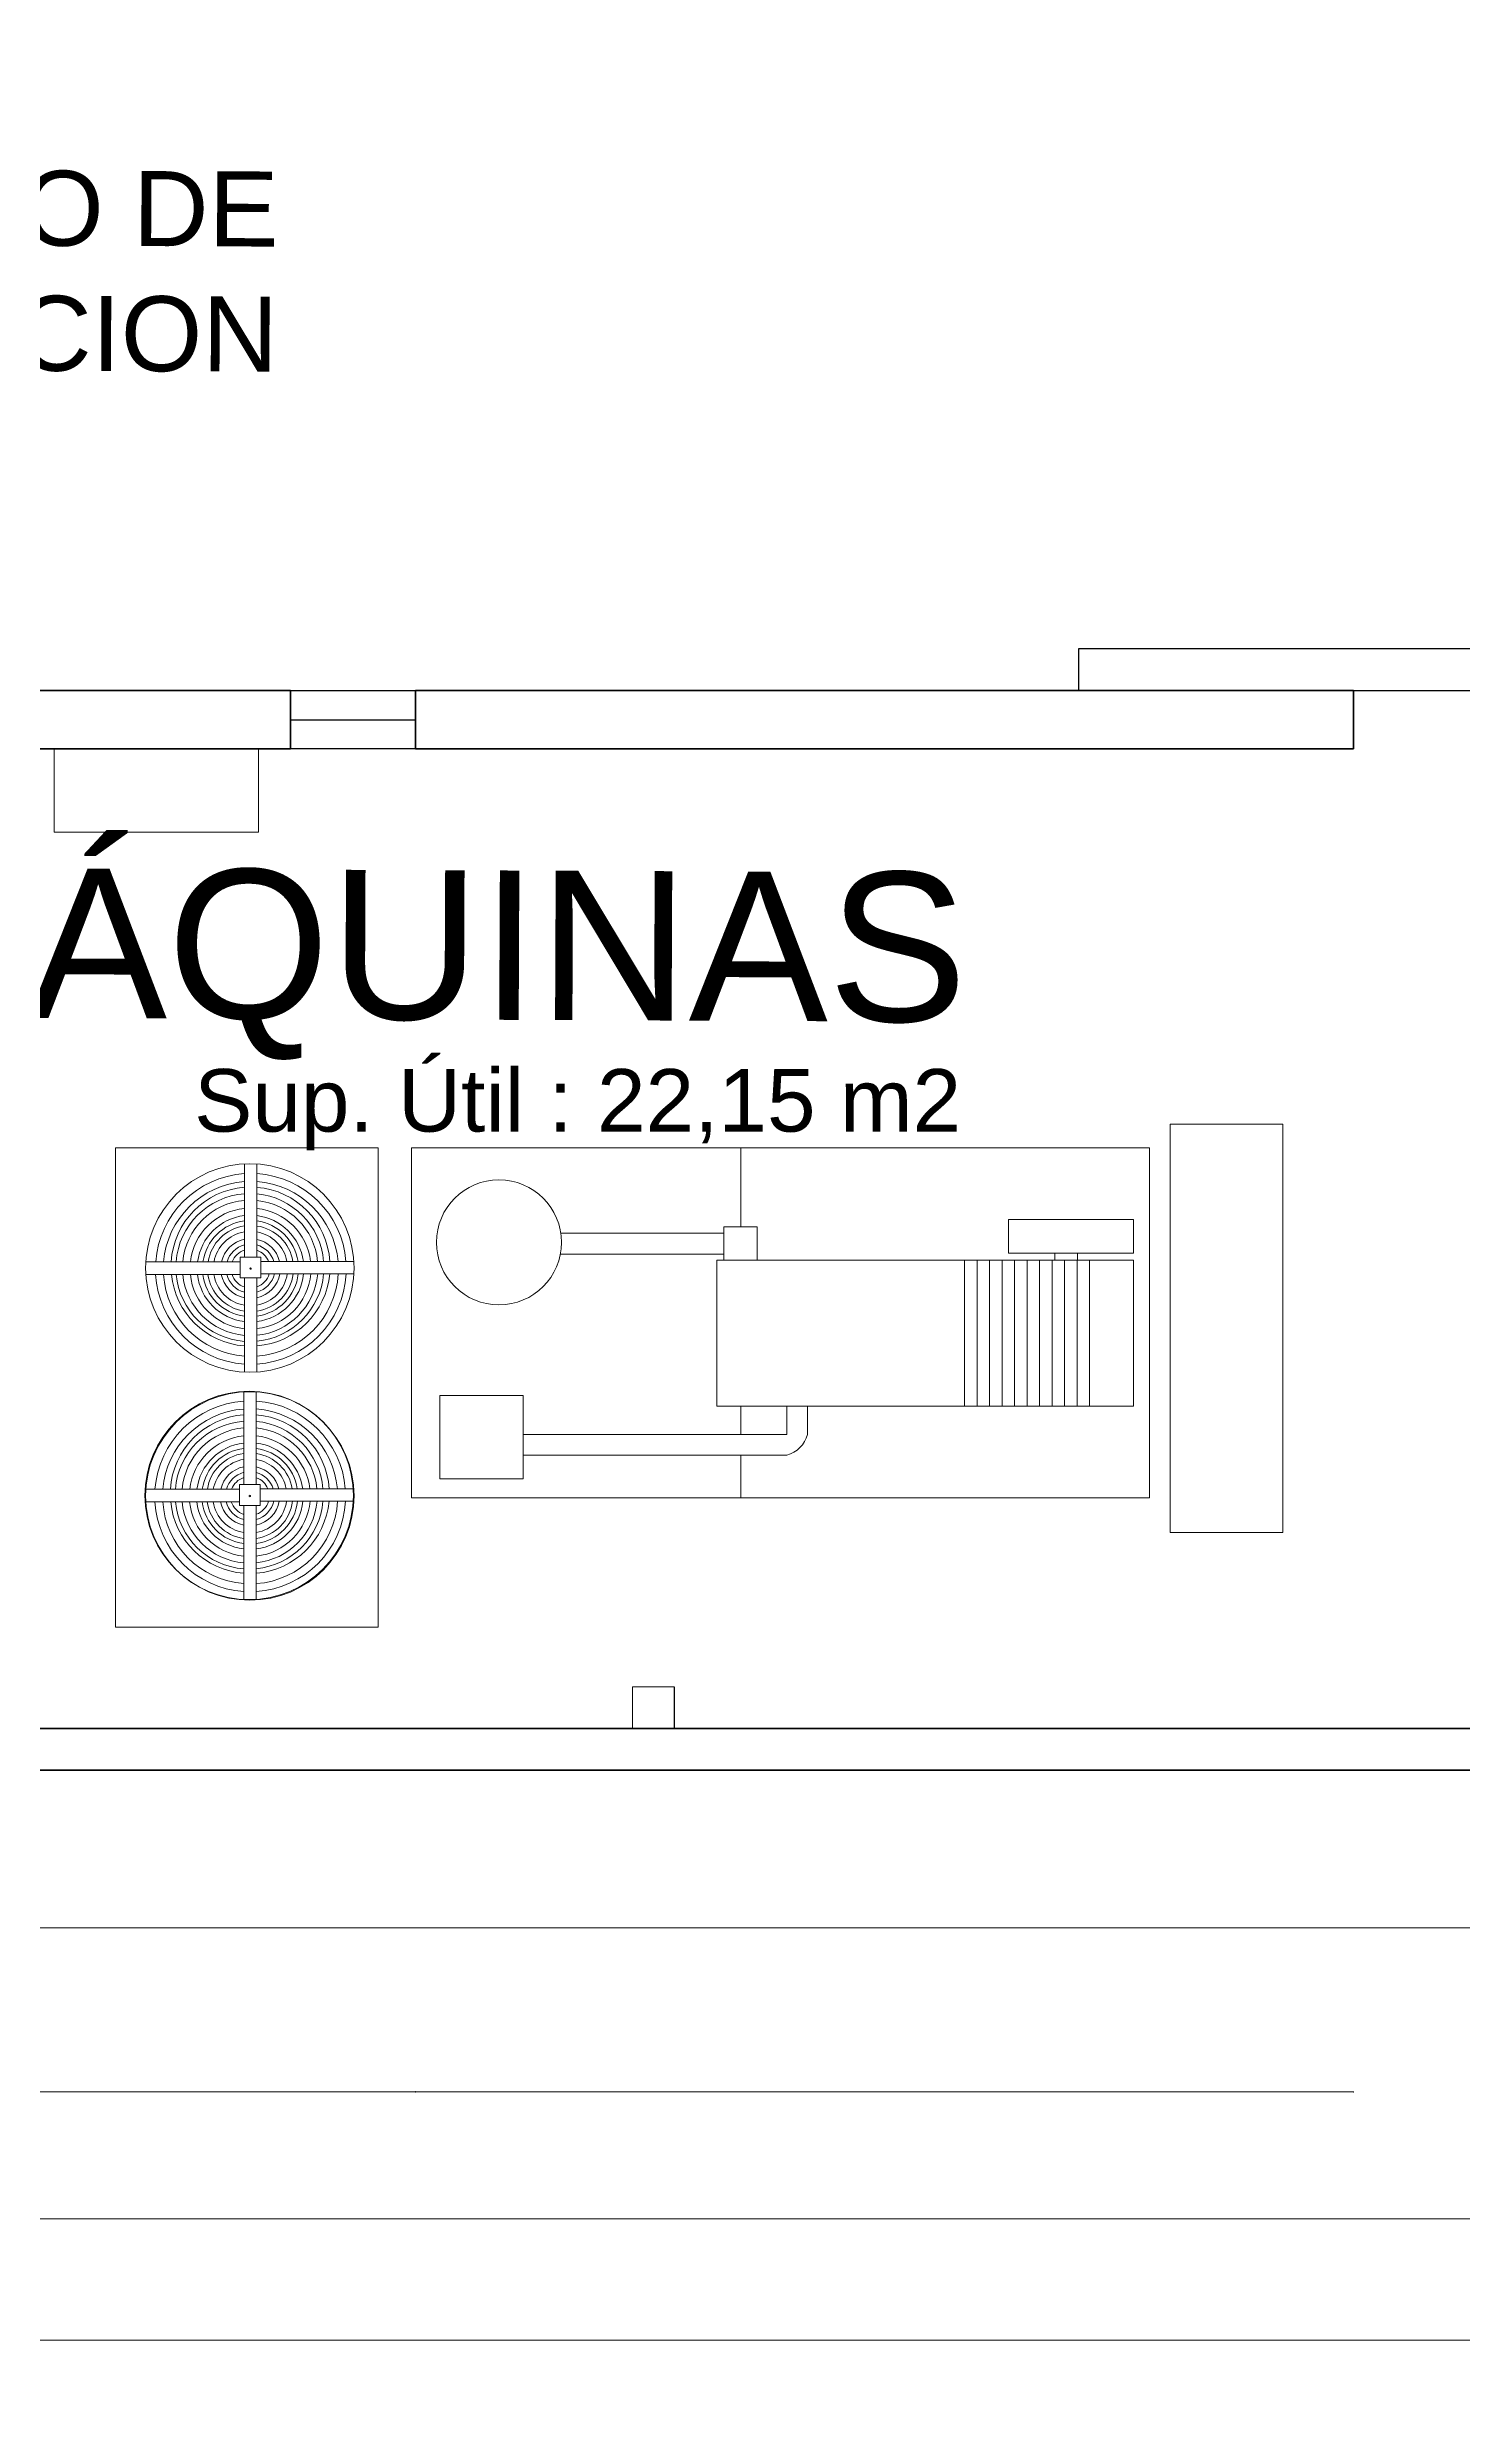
# Model space of a CAD drawing. Header units: inches. Extents: x -955375 to 106222, y -96450 to 64845.
# Drawn here: x 52135 to 55608, y 12388 to 18202 of the extents above; entities that cross this region are included whole.
import ezdxf

# ---------------------------------------------------------------- set-up
doc = ezdxf.new("R2010")
doc.units = ezdxf.units.IN
doc.header["$MEASUREMENT"] = 0
doc.linetypes.add('CONTINUA', pattern=[0])
for name, color, linetype in [('023_MUROS_2', 7, 'Continuous'), ('A_TEXTOLOCAL', 3, 'Continuous'), ('DIBUJO', 2, 'Continuous')]:
    doc.layers.add(name, color=color, linetype=linetype)
doc.layers.add('ACHUTECH', color=24, linetype='Continuous', lineweight=18)
doc.styles.get("Standard").update_dxf_attribs({"font": 'isocp2.shx'})
doc.styles.add('TEXTO-100', font='romans.shx', dxfattribs={"height": 0.15})
doc.dimstyles.new('SUPERPEQUEÑA', dxfattribs={"dimtxt": 0.1, "dimasz": 0.05, "dimexe": 0.1, "dimexo": 0.15, "dimgap": 0.05, "dimtad": 1, "dimzin": 0, "dimdsep": 46, "dimtxsty": 'Standard', "dimblk1": 'CRUZZ', "dimblk2": 'CRUZZ', "dimsah": 1, "dimcen": 0.03, "dimse1": 1, "dimse2": 1, "dimclrd": 109, "dimclre": 4, "dimclrt": 173, "dimadec": 0, "dimazin": 0, "dimtfac": 1, "dimtix": 1, "dimtmove": 1, "dimatfit": 3, "dimldrblk": 'CRUZZ', "dimfxl": 1, "dimtolj": 1, "dimtzin": 0, "dimlwd": -1, "dimarcsym": 0})

# ---------------------------------------------------------------- blocks, each defined once
blk = doc.blocks.new('CRUZ')
at = {"layer": 'DIBUJO', "color": 7, "lineweight": -3}
for p, q in [((-0.2186156304733231, 0), (0.2186156304733231, 0)), ((0, 0.2186156304733231), (0, -0.2186156304733231))]:
    blk.add_line(p, q, dxfattribs=at)
at = {"layer": 'DIBUJO', "color": 7, "lineweight": -3, "const_width": 0.05}
blk.add_lwpolyline([(-0.025000000000091, 0, 1), (0.025000000000091, 0, 1)], format="xyb", close=True, dxfattribs=at)
blk = doc.blocks.new('CRUZZ')
at = {"layer": 'DIBUJO', "color": 3, "xscale": 10, "yscale": 10, "zscale": 10}
blk.add_blockref('CRUZ', (0, 0), dxfattribs=at)
blk = doc.blocks.new('*D98')
at = {"layer": 'ACHUTECH', "color": 7, "ltscale": 500, "transparency": 16777216}
blk.add_line((47024.80767654857, 13588.06786039414), (62530.82898968404, 13588.06786039414), dxfattribs=at)
at = {"layer": 'Defpoints', "color": 0, "linetype": 'CONTINUA', "ltscale": 500, "transparency": 16777216}
for p in [(62530.87898968405, 18081.29689550905), (47024.75767654857, 15437.27818875121), (62530.87898968405, 13588.06786039414)]:
    blk.add_point(p, dxfattribs=at)
at = {"layer": 'ACHUTECH', "color": 7, "linetype": 'CONTINUA', "ltscale": 500, "transparency": 16777216, "xscale": 0.05, "yscale": 0.05, "zscale": 0.05, "rotation": 180}
blk.add_blockref('CRUZZ', (47024.75767654857, 13588.06786039414), dxfattribs=at)
at = {"layer": 'ACHUTECH', "color": 7, "linetype": 'CONTINUA', "ltscale": 500, "transparency": 16777216, "xscale": 0.05, "yscale": 0.05, "zscale": 0.05}
blk.add_blockref('CRUZZ', (62530.87898968405, 13588.06786039414), dxfattribs=at)
at = {"layer": 'ACHUTECH', "color": 7, "linetype": 'CONTINUA', "lineweight": 13, "ltscale": 500, "transparency": 16777216, "insert": (54777.81833311631, 13588.16287515792), "char_height": 0.15, "attachment_point": 5}
blk.add_mtext('\\A1;15506.12', dxfattribs=at)
blk = doc.blocks.new('*D18')
at = {"layer": 'ACHUTECH', "color": 7, "ltscale": 500, "transparency": 16777216}
blk.add_line((50164.8995255808, 13185.58365498089), (52732.10589075055, 13185.58365498089), dxfattribs=at)
at = {"layer": 'Defpoints', "color": 0, "linetype": 'CONTINUA', "ltscale": 500, "transparency": 16777216}
for p in [(50164.84952558079, 16280.97807027314), (52732.15589075055, 16280.97807027314), (52732.15589075055, 13185.58365498089)]:
    blk.add_point(p, dxfattribs=at)
at = {"layer": 'ACHUTECH', "color": 7, "linetype": 'CONTINUA', "ltscale": 500, "transparency": 16777216, "xscale": 0.05, "yscale": 0.05, "zscale": 0.05, "rotation": 180}
blk.add_blockref('CRUZZ', (50164.84952558079, 13185.58365498089), dxfattribs=at)
at = {"layer": 'ACHUTECH', "color": 7, "linetype": 'CONTINUA', "ltscale": 500, "transparency": 16777216, "xscale": 0.05, "yscale": 0.05, "zscale": 0.05}
blk.add_blockref('CRUZZ', (52732.15589075055, 13185.58365498089), dxfattribs=at)
at = {"layer": 'ACHUTECH', "color": 7, "linetype": 'CONTINUA', "lineweight": 13, "ltscale": 500, "transparency": 16777216, "insert": (51448.50270816567, 13185.67866974467), "char_height": 0.15, "attachment_point": 5}
blk.add_mtext('\\A1;2567.31', dxfattribs=at)
blk = doc.blocks.new('*D19')
at = {"layer": 'ACHUTECH', "color": 7, "ltscale": 500, "transparency": 16777216}
blk.add_line((52732.20589075056, 13185.58365498089), (53038.95525710542, 13185.58365498089), dxfattribs=at)
at = {"layer": 'Defpoints', "color": 0, "linetype": 'CONTINUA', "ltscale": 500, "transparency": 16777216}
for p in [(52732.15589075055, 16280.97807027314), (53039.00525710543, 16280.97807027314), (53039.00525710543, 13185.58365498089)]:
    blk.add_point(p, dxfattribs=at)
at = {"layer": 'ACHUTECH', "color": 7, "linetype": 'CONTINUA', "ltscale": 500, "transparency": 16777216, "xscale": 0.05, "yscale": 0.05, "zscale": 0.05, "rotation": 180}
blk.add_blockref('CRUZZ', (52732.15589075055, 13185.58365498089), dxfattribs=at)
at = {"layer": 'ACHUTECH', "color": 7, "linetype": 'CONTINUA', "ltscale": 500, "transparency": 16777216, "xscale": 0.05, "yscale": 0.05, "zscale": 0.05}
blk.add_blockref('CRUZZ', (53039.00525710543, 13185.58365498089), dxfattribs=at)
at = {"layer": 'ACHUTECH', "color": 7, "linetype": 'CONTINUA', "lineweight": 13, "ltscale": 500, "transparency": 16777216, "insert": (52885.58057392799, 13185.67865498089), "char_height": 0.15, "attachment_point": 5}
blk.add_mtext('\\A1;306.85', dxfattribs=at)
blk = doc.blocks.new('*D20')
at = {"layer": 'ACHUTECH', "color": 7, "ltscale": 500, "transparency": 16777216}
blk.add_line((53039.05525710543, 13185.58365498089), (55340.32550476736, 13185.58365498089), dxfattribs=at)
at = {"layer": 'Defpoints', "color": 0, "linetype": 'CONTINUA', "ltscale": 500, "transparency": 16777216}
for p in [(53039.00525710543, 16280.97807027314), (55340.37550476736, 16280.97807027314), (55340.37550476736, 13185.58365498089)]:
    blk.add_point(p, dxfattribs=at)
at = {"layer": 'ACHUTECH', "color": 7, "linetype": 'CONTINUA', "ltscale": 500, "transparency": 16777216, "xscale": 0.05, "yscale": 0.05, "zscale": 0.05, "rotation": 180}
blk.add_blockref('CRUZZ', (53039.00525710543, 13185.58365498089), dxfattribs=at)
at = {"layer": 'ACHUTECH', "color": 7, "linetype": 'CONTINUA', "ltscale": 500, "transparency": 16777216, "xscale": 0.05, "yscale": 0.05, "zscale": 0.05}
blk.add_blockref('CRUZZ', (55340.37550476736, 13185.58365498089), dxfattribs=at)
at = {"layer": 'ACHUTECH', "color": 7, "linetype": 'CONTINUA', "lineweight": 13, "ltscale": 500, "transparency": 16777216, "insert": (54189.69038093639, 13185.70866974467), "char_height": 0.15, "attachment_point": 5}
blk.add_mtext('\\A1;2301.37', dxfattribs=at)
blk = doc.blocks.new('*D32')
at = {"layer": 'ACHUTECH', "color": 7, "ltscale": 500, "transparency": 16777216}
blk.add_line((46953.2094910657, 12873.41478065978), (62720.05276560425, 12873.41478065978), dxfattribs=at)
at = {"layer": 'Defpoints', "color": 0, "linetype": 'CONTINUA', "ltscale": 500, "transparency": 16777216}
for p in [(62720.10276560426, 12873.41478065978), (46953.1594910657, 12388.4387405114), (62720.10276560426, 12388.4387405114)]:
    blk.add_point(p, dxfattribs=at)
at = {"layer": 'ACHUTECH', "color": 7, "linetype": 'CONTINUA', "ltscale": 500, "transparency": 16777216, "xscale": 0.05, "yscale": 0.05, "zscale": 0.05, "rotation": 180}
blk.add_blockref('CRUZZ', (46953.1594910657, 12873.41478065978), dxfattribs=at)
at = {"layer": 'ACHUTECH', "color": 7, "linetype": 'CONTINUA', "ltscale": 500, "transparency": 16777216, "xscale": 0.05, "yscale": 0.05, "zscale": 0.05}
blk.add_blockref('CRUZZ', (62720.10276560426, 12873.41478065978), dxfattribs=at)
at = {"layer": 'ACHUTECH', "color": 7, "linetype": 'CONTINUA', "lineweight": 13, "ltscale": 500, "transparency": 16777216, "insert": (54836.63112833498, 12873.50978065978), "char_height": 0.15, "attachment_point": 5}
blk.add_mtext('\\A1;15766.94', dxfattribs=at)
blk = doc.blocks.new('*D41')
at = {"layer": 'ACHUTECH', "color": 7, "ltscale": 500, "transparency": 16777216}
blk.add_line((5947.905833836784, 12576.20167328493), (93553.29992816785, 12576.20167328493), dxfattribs=at)
at = {"layer": 'Defpoints', "color": 0, "linetype": 'CONTINUA', "ltscale": 500, "transparency": 16777216}
for p in [(93553.34992816785, 16393.48950460339), (5947.855833836784, 14040.97769588171), (93553.34992816785, 12576.20167328493)]:
    blk.add_point(p, dxfattribs=at)
at = {"layer": 'ACHUTECH', "color": 7, "linetype": 'CONTINUA', "ltscale": 500, "transparency": 16777216, "xscale": 0.05, "yscale": 0.05, "zscale": 0.05, "rotation": 180}
blk.add_blockref('CRUZZ', (5947.855833836784, 12576.20167328493), dxfattribs=at)
at = {"layer": 'ACHUTECH', "color": 7, "linetype": 'CONTINUA', "ltscale": 500, "transparency": 16777216, "xscale": 0.05, "yscale": 0.05, "zscale": 0.05}
blk.add_blockref('CRUZZ', (93553.34992816785, 12576.20167328493), dxfattribs=at)
at = {"layer": 'ACHUTECH', "color": 7, "linetype": 'CONTINUA', "lineweight": 13, "ltscale": 500, "transparency": 16777216, "insert": (49750.60288100232, 12576.29667328493), "char_height": 0.15, "attachment_point": 5}
blk.add_mtext('\\A1;87605.49', dxfattribs=at)
blk = doc.blocks.new('*D209')
at = {"layer": 'ACHUTECH', "color": 7, "ltscale": 500, "transparency": 16777216}
blk.add_line((95544.06483844615, 59153.03458211519), (95544.06483844617, 15079.33726133732), dxfattribs=at)
at = {"layer": 'Defpoints', "color": 0, "linetype": 'CONTINUA', "ltscale": 500, "transparency": 16777216}
for p in [(30945.85087955169, 59153.08458211519), (85094.53572898336, 15079.28726133732), (95544.06483844617, 15079.28726133732)]:
    blk.add_point(p, dxfattribs=at)
at = {"layer": 'ACHUTECH', "color": 7, "linetype": 'CONTINUA', "ltscale": 500, "transparency": 16777216, "xscale": 0.05, "yscale": 0.05, "zscale": 0.05}
for p, rotation in [((95544.06483844615, 59153.0845821152), 90), ((95544.06483844617, 15079.28726133732), 270)]:
    blk.add_blockref('CRUZZ', p, dxfattribs=dict(at, rotation=rotation))
at = {"layer": 'ACHUTECH', "color": 7, "linetype": 'CONTINUA', "lineweight": 13, "ltscale": 500, "transparency": 16777216, "insert": (95543.96983844615, 37116.18592172622), "char_height": 0.15, "attachment_point": 5, "rotation": 90}
blk.add_mtext('\\A1;44073.80', dxfattribs=at)

msp = doc.modelspace()

# ---------------------------------------------------------------- linework, layer by layer
at = {"color": 7}
for p, q in [((52732.15589075055, 16623.76240532369), (53039.00525710543, 16623.76240532369)), ((53039.00525710543, 16480.56603435814), (52732.15589075055, 16480.56603435814))]:
    msp.add_line(p, q, dxfattribs=at)
at = {"layer": '023_MUROS_2', "color": 7, "lineweight": 50}
for p, q in [((50164.84952558138, 16623.7624053235), (52732.15589075055, 16623.76240532369)), ((52732.15589075055, 16480.56603435797), (52732.15589075055, 16623.7624053235)), ((53039.00525710543, 16623.76240532369), (55340.37550476736, 16623.7624053239)), ((53039.00525710543, 16480.56603435797), (53039.00525710543, 16623.7624053235)), ((55340.37550476736, 16480.56603435797), (55340.37550476736, 16623.7624053235)), ((50164.84952558079, 16480.56603435797), (52732.15589075055, 16480.56603435797)), ((53039.00525710543, 16480.56603435797), (55340.37550476736, 16480.56603435797)), ((47302.22918106549, 14076.91266457761), (56772.33921442307, 14076.91266457752)), ((47302.22918106549, 13974.62954245931), (56772.33921442307, 13974.62954245922))]:
    msp.add_line(p, q, dxfattribs=at)
at = {"layer": 'A_TEXTOLOCAL', "color": 7, "lineweight": 30}
for p, q in [((54665.30689878715, 16726.04552744202), (54665.30689878715, 16623.76240532369)), ((56772.33921442412, 16726.04552744202), (54665.30689878715, 16726.04552744202)), ((54665.30689878715, 16623.76240532369), (56772.33921442412, 16623.76240532369)), ((52732.15589075055, 16552.16421984089), (53039.00525710543, 16552.16421984089)), ((53673.16061423871, 14179.19578669583), (53673.16061423871, 14076.91266457752)), ((53673.16061423871, 14179.19578669583), (53673.16061423871, 14076.91266457752))]:
    msp.add_line(p, q, dxfattribs=at)
at = {"layer": 'ACHUTECH', "color": 7, "linetype": 'CONTINUA', "lineweight": 13, "ltscale": 500}
for p, q in [((52152.28190290738, 16275.99979012136), (52152.28190290738, 16480.56603435797)), ((52653.46920128675, 16480.56603435797), (52653.46920128675, 16275.99979012136)), ((52653.46920128675, 16275.99979012136), (52152.28190290738, 16275.99979012136)), ((55166.49419716698, 15560.01793529319), (54890.3297674471, 15560.01793529319)), ((54890.3297674471, 15560.01793529319), (54890.3297674471, 14557.64333853378)), ((55166.49419716698, 14557.64333853378), (55166.49419716698, 15560.01793529319)), ((52302.56677785416, 14325.86407526663), (52302.56677785219, 15502.11997962717)), ((52302.56677785219, 15502.11997962717), (52946.9504471995, 15502.11997962717)), ((52946.9504471995, 15502.11997962717), (52946.9504471995, 14642.94175383338)), ((52946.9504471995, 15502.11997962717), (52946.9504471995, 14325.86407526663)), ((53836.81360962879, 15502.11997962717), (53028.77694489419, 15502.11997962717)), ((53028.77694489419, 15502.11997962717), (53028.77694489419, 14642.94175383338)), ((54839.18820638822, 15502.11997962717), (53836.81360962879, 15502.11997962717)), ((53836.81360962879, 15502.11997962717), (53836.81360962925, 15307.61272998635)), ((54839.18820638822, 15502.11997962717), (54839.18820638822, 14642.94175383326)), ((52618.96655486163, 15462.22349324525), (52618.96655486163, 15233.48934105079)), ((52649.65149149698, 15461.96890964692), (52649.65149149698, 15233.48934105079)), ((53794.74873162676, 15292.27026166859), (53395.20015976033, 15292.27026166859)), ((53794.74873162676, 15225.78623229169), (53794.74873162676, 15307.61272998635)), ((53794.74873162676, 15307.61272998635), (53876.57522932133, 15307.61272998635)), ((53876.57522932133, 15307.61272998635), (53876.57522932133, 15225.78623229169)), ((54800.54456412746, 15325.49602516873), (54493.69519777235, 15325.49602516873)), ((54493.69519777235, 15325.49602516873), (54493.69519777235, 15243.66952747398)), ((54800.54456412746, 15243.66952747398), (54800.54456412746, 15325.49602516873)), ((52608.19776172599, 15233.48934105079), (52659.33932278521, 15233.48934105079)), ((52608.19776172599, 15182.34777999166), (52608.19776172599, 15233.48934105079)), ((52659.33932278521, 15233.48934105079), (52659.33932278521, 15182.34777999166)), ((53794.74873162676, 15241.12870060945), (53394.17140710801, 15241.12870060945)), ((54800.54456412746, 15243.66952747398), (54493.69519777235, 15243.66952747398)), ((54607.1549874135, 15244.28951931583), (54607.1549874135, 15225.78623229169)), ((54662.86459926669, 15242.30048648422), (54662.86459926669, 15225.78623229169)), ((52608.19776172599, 15221.982997277), (52376.93129928177, 15221.982997277)), ((52608.19776172599, 15191.29806064151), (52376.95743107237, 15191.29806064151)), ((52659.33932278521, 15182.34777999166), (52608.19776172599, 15182.34777999166)), ((52618.96655486163, 15182.34777999166), (52618.96655486163, 14951.4923096918)), ((52649.65149149698, 15182.34777999166), (52649.65149149745, 14951.74689329019)), ((52887.37945822687, 15223.15301658917), (52659.33932278521, 15223.15301658909)), ((52887.49398297253, 15192.46807995371), (52659.33932278521, 15192.46807995371)), ((54800.54456412746, 15225.78623229169), (53777.71334294438, 15225.78623229169)), ((53777.71334294438, 15225.78623229169), (53777.71334294438, 14867.79530487762)), ((54385.86557177699, 15225.78623229169), (54385.86557177699, 14867.79530487762)), ((54416.5505084128, 15225.78623229169), (54416.5505084128, 14867.79530487762)), ((54447.23544504803, 15225.78623229169), (54447.23544504803, 14867.79530487762)), ((54477.92038168326, 15225.78623229169), (54477.92038168326, 14867.79530487762)), ((54508.60531831884, 15225.78623229169), (54508.60531831884, 14867.79530487762)), ((54539.29025495466, 15225.78623229169), (54539.29025495466, 14867.79530487762)), ((54569.97519158977, 15225.78623229169), (54569.97519158977, 14867.79530487762)), ((54600.66012822512, 15225.78623229169), (54600.66012822512, 14867.79530487762)), ((54631.34506486082, 15225.78623229169), (54631.34506486035, 14867.79530487762)), ((54662.0300014964, 15225.78623229169), (54662.0300014964, 14867.79530487762)), ((54692.71493813175, 15225.78623229169), (54692.71493813175, 14867.79530487762)), ((54800.54456412746, 14867.79530487762), (54800.54456412746, 15225.78623229169)), ((52617.26621910347, 14904.13328137218), (52617.26621910347, 14675.39912917776)), ((52647.95115573882, 14903.87869777375), (52647.95115573882, 14675.39912917776)), ((53098.27231246449, 14894.14773985423), (53098.27231246449, 14689.5814956176)), ((53302.83855670103, 14894.14773985423), (53098.27231246449, 14894.14773985423)), ((53302.83855670103, 14689.5814956176), (53302.83855670103, 14894.14773985423)), ((53777.71334294438, 14867.79530487762), (54800.54456412746, 14867.79530487762)), ((53836.81360963065, 14867.79530487762), (53836.81360963065, 14798.61116292029)), ((53949.40843829604, 14798.61116292029), (53949.40843829604, 14867.79530487762)), ((54000.54999935537, 14798.61116292029), (54000.54999935537, 14867.79530487762)), ((53302.83855670103, 14798.61116292029), (53949.40843829604, 14798.61116292029)), ((53302.83855670103, 14747.46960186124), (53949.40843829604, 14747.46960186116)), ((53836.81360963065, 14747.46960186116), (53836.81360963111, 14642.94175383338)), ((52606.49742596772, 14663.89278540384), (52375.23096352349, 14663.89278540384)), ((52606.49742596772, 14675.39912917776), (52657.63898702706, 14675.39912917776)), ((52606.49742596772, 14624.25756811858), (52606.49742596772, 14675.39912917776)), ((52657.63898702706, 14675.39912917776), (52657.63898702706, 14624.25756811858)), ((52885.67912246859, 14665.06280471605), (52657.63898702706, 14665.06280471605)), ((53098.27231246449, 14689.5814956176), (53302.83855670103, 14689.5814956176)), ((52606.49742596772, 14633.20784876835), (52375.25709531397, 14633.20784876844)), ((52657.63898702706, 14624.25756811858), (52606.49742596772, 14624.25756811858)), ((52617.26621910347, 14624.25756811858), (52617.26621910347, 14393.40209781873)), ((52647.95115573882, 14624.25756811858), (52647.95115573917, 14393.65668141715)), ((52885.79364721437, 14634.37786808056), (52657.63898702706, 14634.37786808056)), ((53028.77694489419, 14642.94175383338), (53836.81360963111, 14642.94175383338)), ((53836.81360963111, 14642.94175383338), (54839.18820638822, 14642.94175383326)), ((55166.49419716698, 14557.64333853378), (54890.3297674471, 14557.64333853378)), ((52946.9504471995, 14325.86407526663), (52302.56677785416, 14325.86407526663)), ((53673.16061423871, 14179.19578669583), (53570.87749212038, 14179.19578669583)), ((53570.87749212038, 14179.19578669583), (53570.87749212038, 14076.91266457752))]:
    msp.add_line(p, q, dxfattribs=at)
for centre, radius in [((52632.19138853588, 15206.85790146854), 255.7078052957702), ((53243.43847781962, 15269.74193943626), 153.4246831774621), ((52633.89172429428, 15205.54387977871), 1.76535530784751), ((52630.49105277761, 14648.76768959546), 255.7078052957702), ((52632.19138853588, 14647.45366790556), 255.7078052957702), ((52632.19138853588, 14647.45366790556), 1.76535530784751)]:
    msp.add_circle(centre, radius, dxfattribs=at)
for centre, radius, start, end in [((52634.6946606229, 15204.75186670484), 234.1413833833652, 93.85166072433944, 175.7796251818716), ((52634.6946606229, 15204.75186670484), 214.761517724899, 94.19982863296111, 175.3979958700782), ((52634.6946606229, 15204.75186670484), 234.1413833833652, 4.507518231675451, 86.3374813820125), ((52634.6946606229, 15204.75186670484), 214.761517724899, 4.915231224517977, 86.00646540180186), ((52633.89172429428, 15210.29595821602), 195.124528086565, 94.38686674738703, 176.5661978167606), ((52632.30946740721, 15207.91991899645), 181.6181228969627, 94.21313659758921, 175.5590203110515), ((52633.11240373596, 15207.12790592452), 166.2544460683367, 94.88094361581173, 174.8736970342991), ((52633.89172429428, 15205.54387977871), 148.3299410821736, 95.7749557676368, 173.6369490322292), ((52633.89172429428, 15210.29595821602), 195.124528086565, 3.778045172979543, 85.36730317746115), ((52632.30946740721, 15207.91991899645), 181.6181228969627, 4.81129732504653, 84.52069586382792), ((52633.11240373596, 15207.12790592452), 166.2544460683367, 5.531274331777785, 84.29073957461198), ((52633.89172429428, 15205.54387977871), 148.3299410821736, 6.81800490613774, 83.90092310115995), ((52633.89172429428, 15205.54387977871), 130.8074433278447, 96.55173486231743, 172.7803098185304), ((52633.89172429428, 15205.54387977871), 117.8023771736312, 97.2787471613685, 171.9782927845558), ((52633.89172429428, 15205.54387977871), 105.5466185574762, 98.12934753279251, 171.0395763179174), ((52633.89172429428, 15205.54387977871), 91.08615290911234, 99.43088359484734, 169.6023515416468), ((52633.89172429428, 15205.54387977871), 130.8074433278447, 7.736575649678109, 83.08015632138348), ((52633.89172429428, 15205.54387977871), 117.8023771736312, 8.5968114411953, 82.31183980659655), ((52633.89172429428, 15205.54387977871), 105.5466185574762, 9.60399680740898, 81.41272755099223), ((52633.89172429428, 15205.54387977871), 91.08615290911234, 11.14683126653378, 80.03651890811247), ((52633.89172429428, 15205.54387977871), 73.21808479496963, 101.7619179338283, 167.0251908827081), ((52633.89172429428, 15205.54387977871), 59.91693991155533, 104.424122695331, 164.0758178632219), ((52633.89172429428, 15205.54387977871), 47.60757280697148, 108.2705314871094, 159.799604579556), ((52633.89172429428, 15205.54387977871), 73.21808479496963, 13.91620373182108, 77.57014633719386), ((52633.89172429428, 15205.54387977871), 59.91693991155533, 17.09113625494783, 74.75025598427987), ((52633.89172429428, 15205.54387977871), 47.60757280697148, 21.70827865815334, 70.66839940832813), ((52634.6946606229, 15204.75186670484), 234.1413833833652, 183.29404014989, 266.1483392758686), ((52634.6946606229, 15204.75186670484), 214.761517724899, 183.5916648202374, 265.8001713670389), ((52633.89172429428, 15210.29595821602), 195.124528086565, 185.587336891685, 265.6131332528208), ((52632.30946740721, 15207.91991899645), 181.6181228969627, 185.2511107535753, 265.7868634026187), ((52633.11240373596, 15207.12790592452), 166.2544460683367, 185.4636696425169, 265.1190563843959), ((52633.89172429428, 15205.54387977871), 148.3299410821736, 185.5112632543803, 264.2250442325706), ((52633.89172429428, 15205.54387977871), 130.8074433278447, 186.2523008146458, 263.4482651378896), ((52633.89172429428, 15205.54387977871), 117.8023771736312, 186.9457676043942, 262.7212528386315), ((52633.89172429428, 15205.54387977871), 105.5466185574762, 187.7569903441259, 261.8706524674138), ((52633.89172429428, 15205.54387977871), 91.08615290911234, 188.9979655484976, 260.5691164051527), ((52633.89172429428, 15205.54387977871), 73.21808479496963, 191.2194268889199, 258.2380820663757), ((52633.89172429428, 15205.54387977871), 59.91693991155533, 193.7543393790709, 255.5758773048709), ((52633.89172429428, 15205.54387977871), 47.60757280697148, 197.4116197428429, 251.7294685130885), ((52634.6946606229, 15204.75186670484), 234.1413833833652, 273.6625186179875, 356.9927042120871), ((52634.6946606229, 15204.75186670484), 214.761517724899, 273.9935345984061, 356.7210445014313), ((52633.89172429428, 15210.29595821602), 195.124528086565, 274.6326968227466, 354.7577645442191), ((52632.30946740721, 15207.91991899645), 181.6181228969627, 275.479304136587, 355.1194478966834), ((52633.11240373596, 15207.12790592452), 166.2544460683367, 275.7092604255955, 354.9412574551039), ((52633.89172429428, 15205.54387977871), 148.3299410821736, 276.0990768990473, 354.9426132368238), ((52633.89172429428, 15205.54387977871), 130.8074433278447, 276.9198436788234, 354.2630062038749), ((52633.89172429428, 15205.54387977871), 117.8023771736312, 277.68816019361, 353.6271648351775), ((52633.89172429428, 15205.54387977871), 105.5466185574762, 278.5872724492139, 352.883543613925), ((52633.89172429428, 15205.54387977871), 91.08615290911234, 279.9634810920928, 351.7464349221331), ((52633.89172429428, 15205.54387977871), 73.21808479496963, 282.4298536630097, 349.7125312711972), ((52633.89172429428, 15205.54387977871), 59.91693991155533, 285.2497440159761, 347.3947828866016), ((52633.89172429428, 15205.54387977871), 47.60757280697148, 289.3316005919376, 344.0583668963147), ((52632.99432486475, 14646.66165483177), 234.1413833833652, 93.85166072433944, 175.7796251818716), ((52632.99432486475, 14646.66165483177), 214.761517724899, 94.19982863296111, 175.3979958700782), ((52632.19138853588, 14652.20574634289), 195.124528086565, 94.38686674738703, 176.5661978167606), ((52630.60913164905, 14649.8297071233), 181.6181228969627, 94.21313659758921, 175.5590203110515), ((52632.99432486475, 14646.66165483177), 234.1413833833652, 4.507518231675451, 86.3374813820125), ((52632.99432486475, 14646.66165483177), 214.761517724899, 4.915231224517977, 86.00646540180186), ((52632.19138853588, 14652.20574634289), 195.124528086565, 3.778045172979543, 85.36730317746115), ((52630.60913164905, 14649.8297071233), 181.6181228969627, 4.81129732504653, 84.52069586382792), ((52631.41206797768, 14649.03769405137), 166.2544460683367, 94.88094361581173, 174.8736970342991), ((52632.19138853588, 14647.45366790556), 148.3299410821736, 95.7749557676368, 173.6369490322292), ((52632.19138853588, 14647.45366790556), 130.8074433278447, 96.55173486231743, 172.7803098185304), ((52631.41206797768, 14649.03769405137), 166.2544460683367, 5.531274331777785, 84.29073957461198), ((52632.19138853588, 14647.45366790556), 148.3299410821736, 6.81800490613774, 83.90092310115995), ((52632.19138853588, 14647.45366790556), 130.8074433278447, 7.736575649678109, 83.08015632138348), ((53929.62942860829, 14818.39017260833), 73.62700984912361, 285.5832335731617, 344.4167664264367), ((52632.19138853588, 14647.45366790556), 117.8023771736312, 97.2787471613685, 171.9782927845558), ((52632.19138853588, 14647.45366790556), 105.5466185574762, 98.12934753279251, 171.0395763179174), ((52632.19138853588, 14647.45366790556), 91.08615290911234, 99.43088359484734, 169.6023515416468), ((52632.19138853588, 14647.45366790556), 73.21808479496963, 101.7619179338283, 167.0251908827081), ((52632.19138853588, 14647.45366790556), 117.8023771736312, 8.5968114411953, 82.31183980659655), ((52632.19138853588, 14647.45366790556), 105.5466185574762, 9.60399680740898, 81.41272755099223), ((52632.19138853588, 14647.45366790556), 91.08615290911234, 11.14683126653378, 80.03651890811247), ((52632.19138853588, 14647.45366790556), 73.21808479496963, 13.91620373182108, 77.57014633719386), ((52632.19138853588, 14647.45366790556), 59.91693991155533, 104.424122695331, 164.0758178632219), ((52632.19138853588, 14647.45366790556), 47.60757280697148, 108.2705314871094, 159.799604579556), ((52632.19138853588, 14647.45366790556), 59.91693991155533, 17.09113625494783, 74.75025598427987), ((52632.19138853588, 14647.45366790556), 47.60757280697148, 21.70827865815334, 70.66839940832813), ((52632.99432486475, 14646.66165483177), 234.1413833833652, 183.29404014989, 266.1483392758686), ((52632.99432486475, 14646.66165483177), 214.761517724899, 183.5916648202374, 265.8001713670389), ((52632.19138853588, 14652.20574634289), 195.124528086565, 185.587336891685, 265.6131332528208), ((52630.60913164905, 14649.8297071233), 181.6181228969627, 185.2511107535753, 265.7868634026187), ((52631.41206797768, 14649.03769405137), 166.2544460683367, 185.4636696425169, 265.1190563843959), ((52632.19138853588, 14647.45366790556), 148.3299410821736, 185.5112632543803, 264.2250442325706), ((52632.19138853588, 14647.45366790556), 130.8074433278447, 186.2523008146458, 263.4482651378896), ((52632.19138853588, 14647.45366790556), 117.8023771736312, 186.9457676043942, 262.7212528386315), ((52632.19138853588, 14647.45366790556), 105.5466185574762, 187.7569903441259, 261.8706524674138), ((52632.19138853588, 14647.45366790556), 91.08615290911234, 188.9979655484976, 260.5691164051527), ((52632.19138853588, 14647.45366790556), 73.21808479496963, 191.2194268889199, 258.2380820663757), ((52632.19138853588, 14647.45366790556), 59.91693991155533, 193.7543393790709, 255.5758773048709), ((52632.19138853588, 14647.45366790556), 47.60757280697148, 197.4116197428429, 251.7294685130885), ((52632.99432486475, 14646.66165483177), 234.1413833833652, 273.6625186179875, 356.9927042120871), ((52632.99432486475, 14646.66165483177), 214.761517724899, 273.9935345984061, 356.7210445014313), ((52632.19138853588, 14652.20574634289), 195.124528086565, 274.6326968227466, 354.7577645442191), ((52630.60913164905, 14649.8297071233), 181.6181228969627, 275.479304136587, 355.1194478966834), ((52631.41206797768, 14649.03769405137), 166.2544460683367, 275.7092604255955, 354.9412574551039), ((52632.19138853588, 14647.45366790556), 148.3299410821736, 276.0990768990473, 354.9426132368238), ((52632.19138853588, 14647.45366790556), 130.8074433278447, 276.9198436788234, 354.2630062038749), ((52632.19138853588, 14647.45366790556), 117.8023771736312, 277.68816019361, 353.6271648351775), ((52632.19138853588, 14647.45366790556), 105.5466185574762, 278.5872724492139, 352.883543613925), ((52632.19138853588, 14647.45366790556), 91.08615290911234, 279.9634810920928, 351.7464349221331), ((52632.19138853588, 14647.45366790556), 73.21808479496963, 282.4298536630097, 349.7125312711972), ((52632.19138853588, 14647.45366790556), 59.91693991155533, 285.2497440159761, 347.3947828866016), ((52632.19138853588, 14647.45366790556), 47.60757280697148, 289.3316005919376, 344.0583668963147)]:
    msp.add_arc(centre, radius, start, end, dxfattribs=at)

# ---------------------------------------------------------------- texts
at = {"color": 7, "insert": (52495.39048843086, 15495.23201718397), "char_height": 153.4246831774621, "width": 2503.056560386891, "attachment_point": 7}
msp.add_mtext('{\\fArial|b0|i0|c0|p34;Sup. Útil : 22,15 m2}', dxfattribs=at)
at = {"layer": 'A_TEXTOLOCAL', "color": 7, "attachment_point": 3, "style": 'TEXTO-100'}
for s, insert, char_height, width, rotation in [('{\\fArial|b0|i0|c0|p34;PASILLO DE \\PCIRCULACION }', (52702.85006877445, 17897.2369974313), 184.1096198129545, 4924.448233419575, 359.7791331870157), ('{\\fArial|b0|i0|c0|p34;SALA DE MÁQUINAS}', (54393.16721674231, 16177.42176778953), 366.4657689674971, 11882.14954763618, 359.7555448565112)]:
    msp.add_mtext(s, dxfattribs=dict(at, insert=insert, char_height=char_height, width=width, rotation=rotation))

# ---------------------------------------------------------------- dimensions: what is measured, and where the dimension line sits
at = {"layer": 'ACHUTECH', "color": 7, "linetype": 'CONTINUA', "lineweight": 13, "ltscale": 500}
dim = msp.add_linear_dim(base=(95544.06483844617, 15079.28726133732), p1=(30945.85087955168, 59153.08458211516), p2=(85094.53572898333, 15079.28726133731), angle=90, dimstyle='SUPERPEQUEÑA', override={"dimtxt": 0.15, "dimgap": 0.02, "dimclrd": 7, "dimclrt": 7, "dimfxl": 0.2}, dxfattribs=at)
dim.commit()
dim.dimension.update_dxf_attribs({"geometry": '*D209', "text_midpoint": (95543.96983844615, 37116.18592172622)})
for base, p1, p2, override, picture, middle in [((62530.87898968405, 13588.06786039414), (47024.75767654857, 15437.27818875121), (62530.87898968405, 18081.29689550905), {"dimtxt": 0.15, "dimgap": 0.02, "dimclrd": 7, "dimclrt": 7, "dimfxl": 0.2}, '*D98', (54777.81833311631, 13588.16287515792)), ((93553.34992816785, 12576.20167328493), (5947.855833836784, 14040.97769588171), (93553.34992816785, 16393.48950460339), {"dimtxt": 0.15, "dimgap": 0.02, "dimclrd": 7, "dimclrt": 7, "dimfxl": 0.2}, '*D41', (49750.60288100232, 12576.29667328493)), ((52732.15589075055, 13185.58365498089), (50164.84952558079, 16280.97807027314), (52732.15589075055, 16280.97807027314), {"dimtxt": 0.15, "dimgap": 0.02, "dimclrd": 7, "dimclrt": 7, "dimfxl": 0.2}, '*D18', (51448.50270816567, 13185.67866974467)), ((53039.00525710543, 13185.58365498089), (52732.15589075055, 16280.97807027314), (53039.00525710543, 16280.97807027314), {"dimtxt": 0.15, "dimgap": 0.02, "dimclrd": 7, "dimclrt": 7, "dimfxl": 0.2}, '*D19', (52885.58057392799, 13185.67865498089)), ((55340.37550476736, 13185.58365498089), (53039.00525710543, 16280.97807027314), (55340.37550476736, 16280.97807027314), {"dimtxt": 0.15, "dimclrd": 7, "dimclrt": 7, "dimfxl": 0.2}, '*D20', (54189.69038093639, 13185.70866974467)), ((62720.10276560426, 12873.41478065978), (46953.1594910657, 12388.4387405114), (62720.10276560426, 12388.4387405114), {"dimtxt": 0.15, "dimgap": 0.02, "dimclrd": 7, "dimclrt": 7, "dimfxl": 0.2}, '*D32', (54836.63112833498, 12873.50978065978))]:
    dim = msp.add_linear_dim(base=base, p1=p1, p2=p2, dimstyle='SUPERPEQUEÑA', override=override, dxfattribs=at)
    dim.commit()
    dim.dimension.update_dxf_attribs({"geometry": picture, "text_midpoint": middle})

doc.saveas('drawing.dxf')
